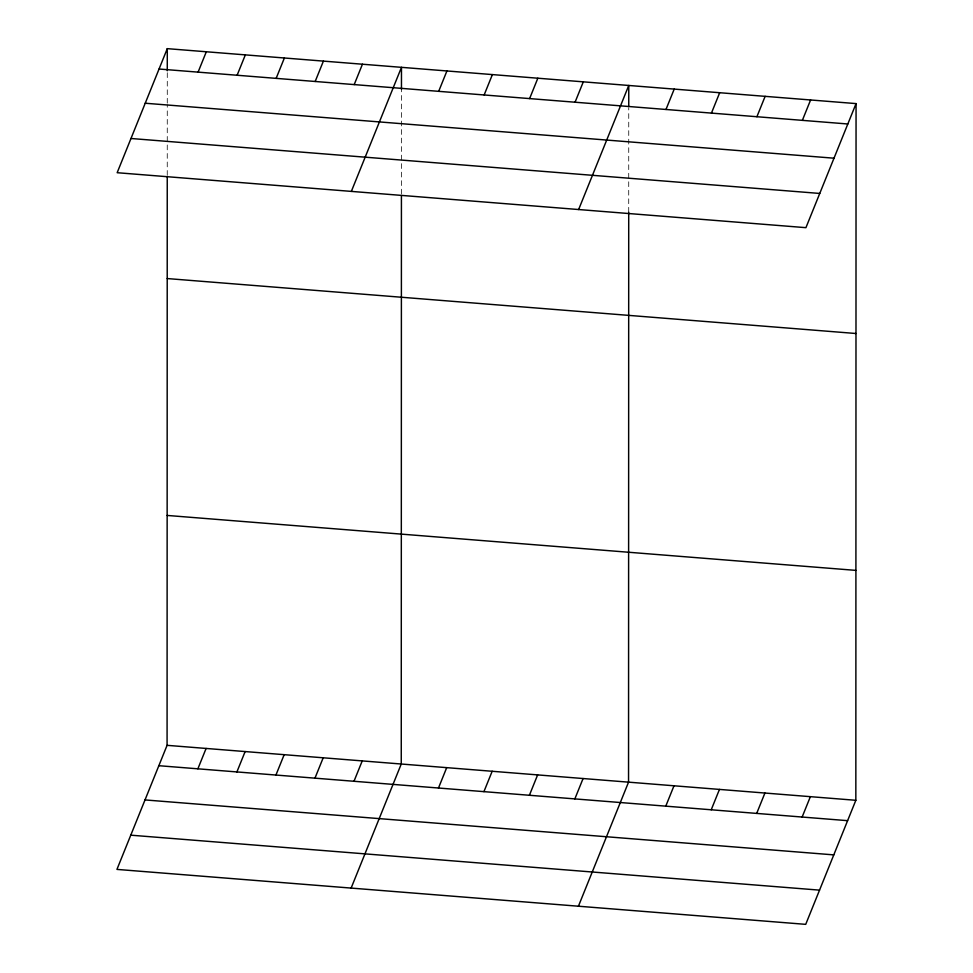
<?xml version="1.0" encoding="UTF-8"?>
<svg xmlns="http://www.w3.org/2000/svg" width="973" height="973" viewBox="0 0 973 973"><rect width="100%" height="100%" fill="white"/><g stroke="black" fill="none" stroke-linecap="round" stroke-linejoin="round"><path stroke-width="0.73" stroke-dasharray="4.87 3.65" d="M167.247 175.395L167.271 104.658M167.271 103.174L167.283 72.233M401.423 194.077L401.46 89.443M628.716 212.211L628.753 107.577"/><path stroke-width="1.46" d="M856.058 103.6L805.924 227.67L117.161 172.708L167.283 48.65L856.058 103.6L855.839 800.293L805.717 924.35L116.942 869.4L167.076 745.33L167.247 176.867M167.283 70.761L167.283 48.65M401.423 195.549L401.253 764.024L351.131 888.081M401.46 89.443L401.472 67.332L351.35 191.389M628.716 212.211L628.546 782.158L578.424 906.216M628.753 106.106L628.765 85.466L578.631 209.536M198.091 72.136L206.312 51.764M237.12 75.249L245.342 54.877M276.15 78.363L284.384 57.991M315.179 81.477L323.413 61.104M354.208 84.59L362.442 64.218M438.689 91.34L446.923 70.956M197.872 768.816L206.106 748.444M484.153 94.965L492.387 74.593M236.901 771.942L245.135 751.557M529.616 98.589L537.838 78.217M275.931 775.055L284.165 754.683M575.067 102.214L583.301 81.841M314.96 778.169L323.194 757.797M353.99 781.283L362.224 760.91M665.982 109.475L674.216 89.102M438.482 788.021L446.704 767.648M711.445 113.099L719.679 92.727M483.934 791.645L492.168 771.273M756.909 116.724L765.131 96.351M529.397 795.269L537.631 774.897M802.36 120.348L810.594 99.976M574.848 798.906L583.082 778.534M665.775 806.155L673.997 785.783M711.227 809.779L719.461 789.407M756.69 813.404L764.924 793.031M802.141 817.04L810.375 796.668M159.061 69.022L847.824 123.985M145.232 103.235L833.995 158.198M130.99 138.494L819.753 193.445M167.222 278.558L855.985 333.508M167.137 515.435L855.912 570.385M167.076 745.33L855.839 800.293M158.842 765.702L847.605 820.665M145.013 799.928L833.776 854.878M130.771 835.175L819.534 890.137"/></g></svg>
